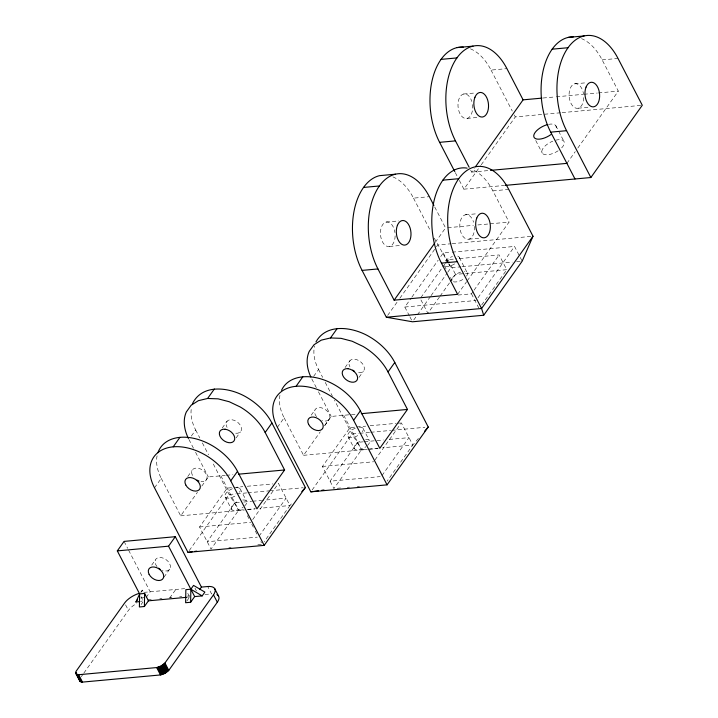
<?xml version="1.0" encoding="UTF-8"?>
<svg xmlns="http://www.w3.org/2000/svg" width="718" height="718" viewBox="0 0 718 718"><rect width="100%" height="100%" fill="white"/><g stroke="black" fill="none" stroke-linecap="round" stroke-linejoin="round"><path stroke-width="0.54" stroke-dasharray="3.59 2.69" d="M141.392 592.126L142.317 590.115L143.268 591.955M81.287 676.697L83.225 673.969M83.871 673.062L128.441 610.381A15.572 7.117 -27.4 0 1 136.869 603.344M154.514 487.818L161.254 478.341A47.478 31.529 35.4 0 1 157.305 454.799M191.383 436.014L195.682 429.983A47.478 31.529 35.4 0 1 191.491 407.492M187.748 476.537L192.038 470.514M222.239 428.018L227.148 421.116M161.254 478.341L180.694 515.838L197.423 492.324M201.812 486.068L208.364 476.958L225.255 475.406M236.15 437.881L240.44 431.85M151.722 565.084L155.402 559.914M140.692 592.386L142.317 590.115M141.123 604.529L142.855 602.097M146.14 597.484L150.188 591.794L128.163 549.306M243.16 509.816L238.699 510.229L211.029 549.108L199.559 526.985L227.229 488.105L242.828 486.669M163.946 577.2L170.085 568.584M189.247 550.553L229.132 494.514L235.755 493.912M277.39 427.291L284.131 417.822A47.478 31.529 35.4 0 1 279.939 395.331M313.64 376.358L318.55 369.456A47.478 31.529 35.4 0 1 314.592 345.914M470.658 170.157L471.663 172.105L474.239 168.497M169.672 598.067L175.802 589.451M459.332 180.389L463.891 189.175L480.602 165.687M481.24 164.79L515.318 116.917L560.982 112.726M345.107 367.49L350.016 360.598M311.226 415.157L314.906 409.987M435.279 242.361L445.564 227.911L434.435 206.443M387.639 315.426L397.278 301.874M399.854 298.266L435.853 247.683M436.49 246.786L437.783 244.973L451.066 243.761M186.788 601.101L189.094 597.852M252.727 519.572L278.467 483.402L289.937 505.526L264.197 541.695M409.413 315.875L404.826 307.026L411.243 298.024M411.881 297.117L438.168 260.185M440.735 256.577L443.302 252.978L451.092 252.26M324.68 425.55L329.58 418.657M359.018 377.363L363.308 371.332M284.131 417.822L303.561 455.311L320.291 431.805M324.796 425.478L331.231 416.431L355.814 414.178M420.874 297.62L442.108 267.787M442.746 266.881L444.684 264.17M445.322 263.264L447.897 259.647L456.81 258.83M259.09 536.131L286.114 498.157L262.725 500.302M413.756 319.977L430.432 296.552M431.069 295.654L447.099 273.136M447.736 272.23L450.949 267.733L460.965 266.809M439.452 297.001L427.874 313.272L420.227 298.526M440.098 296.094L449.755 282.533M450.392 281.635L455.544 274.402L506.782 269.699L499.136 254.944L457.922 258.731M378.278 448.176L361.567 449.71L333.897 488.581L322.427 466.458L350.097 427.578L355.67 427.066M312.115 490.035L351.999 433.995L358.632 433.385M457.617 294.344L466.619 281.698M467.265 280.792L509.044 222.086L492.862 190.862A59.307 35.092 84.8 0 0 472.256 169.601M458.102 295.053L471.466 293.824L473.395 291.113M474.042 290.207L499.136 254.944M566.897 163.372L575.253 151.633M577.828 148.016L618.324 91.114L602.142 59.89A59.307 35.092 84.8 0 0 581.535 38.628M477.991 297.791L514.537 246.445L522.183 261.19L516.619 261.702M481.688 304.962L506.782 269.699M374.958 459.951L401.344 422.884L412.814 445.007L387.074 481.177M381.958 475.603L408.991 437.63L387.819 439.569M466.494 276.107L466.942 275.506A8.562 3.913 -27.4 0 0 464.358 271.485M291.346 503.892L289.937 505.526L259.862 508.29M418.414 438.456L412.814 445.007L382.739 447.763M470.434 48.824A59.307 35.092 84.8 0 1 491.04 70.086L506.908 68.623M602.142 59.89L618.01 58.436M463.622 94.013L475.262 92.945M574.723 83.826L586.364 82.758M543.023 98.016L555.202 96.903M556.315 96.804L582.89 94.363M583.994 94.264L597.286 93.044M598.39 92.945L618.324 91.114M467.023 118.407L477.605 117.438M578.125 108.212L589.765 107.144M562.095 112.627L642.287 105.268M471.663 172.105L489.38 170.48M463.891 189.175L503.883 185.504M392.899 176.879A59.307 35.092 84.8 0 1 413.505 198.141L429.373 196.687M492.862 190.862L508.739 189.408M386.096 222.077L398.786 220.911M465.452 214.799L477.093 213.731M447.79 227.705L473.404 225.353M477.856 224.949L489.003 223.926M490.116 223.819L509.044 222.086M389.488 246.462L400.07 245.493M468.845 239.184L480.486 238.116M452.178 243.653L533.007 236.24M452.205 252.162L514.537 246.445M462.078 266.71L512.167 262.115M404.826 307.026L476.061 300.492M356.783 426.968L365.695 426.151M370.147 425.738L395.771 423.387M396.883 423.288L401.344 422.884M359.736 433.286L369.68 432.371M370.784 432.272L390.673 430.45M391.777 430.342L424.921 427.309M363.317 441.821L357.743 442.333L330.074 481.213L380.199 476.608M364.43 441.723L383.367 439.981M303.561 455.311L367.302 449.468M369.384 449.28L377.713 448.508M226.358 475.307L232.946 474.697M322.427 466.458L373.674 461.755M247.279 486.265L272.903 483.914M236.859 493.805L246.804 492.898M247.916 492.79L268.9 490.87M270.013 490.771L303.158 487.728M337.245 488.276L340.583 487.971M347.27 487.36L349.495 487.154M357.295 486.436L359.521 486.239M239.336 502.447L234.876 502.851L207.206 541.731L257.331 537.136M243.788 502.035L251.587 501.317M252.7 501.218L261.612 500.401M247.611 509.412L255.411 508.694M180.694 515.838L244.425 509.986M247.557 509.699L254.845 509.035M199.559 526.985L250.797 522.282M228.854 547.475L231.079 547.269M257.816 544.818L262.267 544.406L260.84 541.641M143.86 592.377L184.714 588.634M140.782 597.977L143.995 597.681M147.684 599.754L152.09 599.35M159.8 598.641L162.008 598.435M169.717 597.735L171.916 597.529M179.626 596.82L181.833 596.622M187.335 596.12L189.543 595.913M204.962 594.495L211.568 593.894L207.744 586.516M187.506 597.241L189.678 597.035M358.596 372.696L360.463 372.687A8.562 5.69 35.4 0 0 363.82 365.929A8.562 5.69 35.4 0 0 354.737 359.224L352.87 359.233A8.562 5.69 35.4 0 0 349.944 366.889M235.728 433.223L237.595 433.214A8.562 5.69 35.4 0 0 240.952 426.447A8.562 5.69 35.4 0 0 231.869 419.752L229.993 419.761A8.562 5.69 35.4 0 0 227.076 427.407M448.203 262.985L434.237 238.143M448.75 263.937L450.949 267.733L448.903 263.793M555.777 125.65L563.872 141.267M535.727 140.495L542.305 153.176M491.04 70.086L512.275 111.066M514.303 114.961L515.318 116.917M455.293 172.589L458.829 179.419M459.323 257.511L467.409 273.118M471.466 293.824L479.112 308.578M447.897 259.647L455.544 274.402M443.302 252.978L448.4 262.815M413.505 198.141L430.701 231.313M444.361 265.723L446.39 269.618M450.437 277.426L451.954 280.352A8.562 3.913 -27.4 0 1 452.43 277.965L453.426 276.601A8.562 3.913 -27.4 0 1 460.597 272.122M409.924 316.862L412.473 321.781M363.003 428.242L369.366 440.538M343.734 415.291L361.567 449.71L351.999 433.995L334.498 400.24M318.55 369.456L322.66 377.399M325.236 382.371L332.443 396.264M348.033 436.508L354.396 448.804A8.562 3.913 -27.4 0 0 365.983 446.731M311.8 378.942L316.405 387.819M318.442 391.768L331.231 416.431M240.126 488.77L246.498 501.056M247.369 515.659L248.841 518.495M251.821 524.248L253.346 527.2M255.393 531.132L256.918 534.084M220.857 475.81L238.699 510.229L229.132 494.514L212.142 461.755M195.682 429.983L199.792 437.926M202.368 442.889L208.543 454.799M225.156 497.035L231.528 509.322A8.562 3.913 -27.4 0 0 243.115 507.249M188.933 439.461L193.528 448.346M195.574 452.286L208.364 476.958M194.982 588.177L196.418 590.941M187.766 593.355L189.202 596.12M124.061 541.399L127.642 548.319M141.042 596.667L142.478 599.44M125.569 604.852L128.441 610.381M140.531 601.594A15.572 7.117 -27.4 0 1 142.388 600.912M157.009 566.61A8.562 5.69 35.4 0 1 159.234 557.491A8.562 5.69 35.4 0 1 170.292 565.389A8.562 5.69 35.4 0 1 162.34 570.415M242.729 499.979A8.562 3.913 -27.4 0 1 244.694 505.93M231.528 509.322A8.562 3.913 -27.4 0 1 238.798 500.993M236.357 487.684A8.562 3.913 -27.4 0 1 239.516 492.27M234.885 496.138A8.562 3.913 -27.4 0 1 224.931 496.578A8.562 3.913 -27.4 0 1 232.426 488.698M192.505 475.478A8.562 5.69 35.4 0 1 196.481 468.055A8.562 5.69 35.4 0 1 206.757 475.397A8.562 5.69 35.4 0 1 200.977 481.536M365.597 439.452A8.562 3.913 -27.4 0 1 367.562 445.411M354.396 448.804A8.562 3.913 -27.4 0 1 361.666 440.466M359.224 427.165A8.562 3.913 -27.4 0 1 362.384 431.742M357.752 435.62A8.562 3.913 -27.4 0 1 347.799 436.05A8.562 3.913 -27.4 0 1 355.293 428.179M316.512 416.682A8.562 5.69 35.4 0 1 318.738 407.564A8.562 5.69 35.4 0 1 329.786 415.462A8.562 5.69 35.4 0 1 321.844 420.497M395.142 235.845A12.341 7.297 84.8 0 1 384.489 244.667A12.341 7.297 84.8 0 1 383.224 223.908A12.341 7.297 84.8 0 1 394.945 232.632M474.427 226.421A12.341 7.297 84.8 0 1 465.246 238.502A12.341 7.297 84.8 0 1 461.378 218.443A12.341 7.297 84.8 0 1 473.62 222.257M457.725 256.084A8.562 3.913 -27.4 0 1 458.847 259.898M454.673 263.865A8.562 3.913 -27.4 0 1 448.696 266.234L446.919 266.378A8.562 3.913 -27.4 0 1 444.415 265.606M445.331 260.993A8.562 3.913 -27.4 0 1 452.511 256.505M462.769 279.481A8.562 3.913 -27.4 0 1 456.792 281.842L455.006 281.986A8.562 3.913 -27.4 0 1 452.502 281.214M472.48 104.577A12.341 7.297 84.8 0 1 463.837 117.949A12.341 7.297 84.8 0 1 459.421 97.926A12.341 7.297 84.8 0 1 471.798 101.471M583.779 97.594A12.341 7.297 84.8 0 1 573.126 106.417A12.341 7.297 84.8 0 1 571.86 85.657A12.341 7.297 84.8 0 1 583.581 94.381M548.543 124.367A12.341 5.636 -27.4 0 1 555.947 128.791M555.687 140.198A12.341 5.636 -27.4 0 1 561.27 148.285M558.137 150.789A12.341 5.636 -27.4 0 1 542.171 152.97A12.341 5.636 -27.4 0 1 552.77 141.168"/><path stroke-width="1.08" d="M199.685 589.532L201.426 587.1L175.3 536.696L124.061 541.399L117.312 550.885L139.615 593.903L139.391 606.97L144.39 606.513L144.614 593.445L139.615 593.903L135.935 601.971L139.148 601.675M190.629 602.267L190.853 589.209L193.555 585.412L204.872 592.099L202.171 595.895L194.677 596.577L190.629 602.267L185.63 602.725L185.854 589.666L190.853 589.209L202.171 595.895M201.426 587.1L207.744 586.516A15.572 7.117 -27.4 0 1 213.497 594.854L164.952 662.992L161.227 665.891L156.668 667.569L78.648 674.723L76.332 674.058L75.713 672.82L76.171 671.133L124.618 603.003A15.572 7.117 -27.4 0 1 138.565 593.535M79.572 679.668L80.156 681.436L82.471 682.1L160.491 674.947L165.05 673.269L168.775 670.37L217.321 602.231A15.572 7.117 -27.4 0 0 216.917 594.594M442.871 180.155L458.748 178.701A59.307 35.092 84.8 0 1 508.739 189.408L533.007 236.24L522.183 261.19L483.708 315.247L412.473 321.781L386.356 317.23L362.078 270.399A59.307 35.092 84.8 0 1 379.625 175.65L395.492 174.187M192.325 404.387A47.478 31.529 35.4 0 1 193.097 402.448C203.876 382.963 230.99 387.765 247.01 397.503A47.478 31.529 35.4 0 1 271.916 422.992L305.365 487.522L264.197 545.366L187.963 552.357L154.514 487.818A47.478 31.529 35.4 0 1 173.2 446.829L179.94 437.352M188.439 438.492A47.478 31.529 35.4 0 1 186.348 411.926L191.159 405.248L198.41 400.662L207.61 398.472L214.359 388.994M117.312 550.885L168.55 546.183L175.3 536.696M135.935 601.971L137.56 599.692M315.965 341.93C326.744 322.436 353.857 327.246 369.878 336.984A47.478 31.529 35.4 0 1 394.783 362.464L428.233 427.004L387.065 484.847L310.831 491.839L277.39 427.291A47.478 31.529 35.4 0 1 296.067 386.302L302.808 376.833M310.84 376.986A47.478 31.529 35.4 0 1 309.225 351.407L314.026 344.73L321.278 340.135L330.477 337.954L337.227 328.476M264.197 545.366L230.747 480.818L237.496 471.349A47.478 31.529 35.4 0 0 194.623 438.527A47.478 31.529 35.4 0 0 157.906 452.744M237.496 471.349L256.927 508.838L284.597 469.967L265.166 432.469L271.916 422.992M144.39 606.513L148.438 600.822L186.42 597.34M475.522 166.684L523.09 99.847L541.919 98.124M363.514 187.434L379.382 185.98A59.307 35.092 84.8 0 0 377.946 268.945L394.128 300.169L434.632 243.267M387.065 484.847L353.624 420.299L360.364 410.831A47.478 31.529 35.4 0 0 318.873 378.35A47.478 31.529 35.4 0 0 281.546 390.287M360.364 410.831L379.795 448.319L407.465 409.439L388.034 371.951L394.783 362.464M533.007 236.24L481.581 308.498L386.356 317.23M504.996 185.406L590.86 177.525L642.287 105.268L618.01 58.436A59.307 35.092 84.8 0 0 568.019 47.729L552.151 49.183M301.856 491.615L305.365 487.522M424.724 431.096L428.233 427.004M310.831 491.839L318.523 490.753M321.817 490.286L324.015 489.981M187.963 552.357L192.352 551.738M194.551 551.433L196.75 551.119M457.16 47.585L473.027 46.131M568.261 37.399L584.129 35.936M441.049 59.379L456.917 57.925A59.307 35.092 84.8 0 1 506.908 68.623L523.09 99.847M463.263 47.11A59.307 35.092 84.8 0 0 432.46 79.025A59.307 35.092 84.8 0 0 439.613 142.335L455.481 140.881L469.141 167.231M573.332 36.869A59.307 35.092 84.8 0 0 543.373 69.61A59.307 35.092 84.8 0 0 550.715 132.148L566.583 130.694L590.86 177.525M490.493 170.381L566.897 163.372M362.078 270.399L377.946 268.945M467.149 168.138A59.307 35.092 84.8 0 0 434.677 198.294A59.307 35.092 84.8 0 0 441.435 263.12L457.303 261.666L481.581 308.498L483.708 315.247M394.128 300.169L457.617 294.344L441.435 263.12M361.316 413.676L407.465 409.439M238.439 474.194L284.597 469.967M330.477 337.954L341.005 338.331L352.143 341.229L363.129 346.462A47.478 31.529 35.4 0 1 388.034 371.951M207.61 398.472L218.137 398.849L229.275 401.748L240.261 406.989A47.478 31.529 35.4 0 1 265.166 432.469M550.715 132.148L574.992 178.979M439.613 142.335L454.781 171.611M433.923 205.465L429.373 196.687A59.307 35.092 84.8 0 0 379.382 185.98M214.61 588.482L218.434 595.859M213.497 594.854L217.321 602.231M168.55 546.183L194.677 596.577M144.614 593.445L148.438 600.822M164.952 662.992L168.775 670.37M164.359 663.611L168.183 670.989M163.677 664.231L167.5 671.599M162.923 664.814L166.747 672.192M162.097 665.371L165.921 672.748M161.227 665.891L165.05 673.269M160.32 666.358L164.144 673.726M159.396 666.762L163.219 674.139M158.472 667.103L162.295 674.48M157.556 667.372L161.379 674.749M156.668 667.569L160.491 674.947M78.648 674.723L82.471 682.1M77.93 674.678L81.753 682.055M77.302 674.552L81.125 681.92M75.749 672.29L80.587 681.714M75.713 672.82L80.156 681.436M75.803 673.287L79.833 681.086M160.356 569.473A8.562 5.69 35.4 0 1 158.543 568.171M173.2 446.829A47.478 31.529 35.4 0 1 230.747 480.818M198.976 481.015A8.562 5.69 35.4 0 1 196.992 480.073M296.067 386.302A47.478 31.529 35.4 0 1 353.624 420.299M354.602 371.377A8.562 5.69 35.4 0 1 352.744 370.129M457.303 261.666A59.307 35.092 84.8 0 1 458.748 178.701M455.481 140.881A59.307 35.092 84.8 0 1 456.917 57.925M566.583 130.694A59.307 35.092 84.8 0 1 568.019 47.729M550.894 134.58A12.341 5.636 -27.4 0 1 533.878 136.905A12.341 5.636 -27.4 0 1 547.601 124.582M347.988 368.711L346.121 368.72A8.562 5.69 35.4 0 0 342.764 375.478A8.562 5.69 35.4 0 0 351.847 382.182L353.714 382.173A8.562 5.69 35.4 0 0 357.07 375.406A8.562 5.69 35.4 0 0 347.988 368.711M225.12 429.229L223.244 429.238A8.562 5.69 35.4 0 0 219.887 436.005A8.562 5.69 35.4 0 0 228.979 442.701L230.846 442.692A8.562 5.69 35.4 0 0 234.203 435.934A8.562 5.69 35.4 0 0 225.12 429.229M149.12 574.364A8.562 5.69 35.4 0 0 162.465 579.273A8.562 5.69 35.4 0 0 156.398 567.561A8.562 5.69 35.4 0 0 149.12 574.364M185.756 484.946A8.562 5.69 35.4 0 0 199.101 489.855A8.562 5.69 35.4 0 0 193.034 478.152A8.562 5.69 35.4 0 0 185.756 484.946M308.632 424.428A8.562 5.69 35.4 0 0 321.978 429.337A8.562 5.69 35.4 0 0 315.902 417.625A8.562 5.69 35.4 0 0 308.632 424.428M476.761 218.075A12.341 7.297 84.8 0 0 482.81 237.739A12.341 7.297 84.8 0 0 489.496 220.794A12.341 7.297 84.8 0 0 476.761 218.075M397.404 225.353A12.341 7.297 84.8 0 0 403.453 245.017A12.341 7.297 84.8 0 0 410.131 228.073A12.341 7.297 84.8 0 0 397.404 225.353M586.041 87.102A12.341 7.297 84.8 0 0 592.09 106.767A12.341 7.297 84.8 0 0 598.767 89.822A12.341 7.297 84.8 0 0 586.041 87.102M474.93 97.289A12.341 7.297 84.8 0 0 480.988 116.953A12.341 7.297 84.8 0 0 487.666 100.017A12.341 7.297 84.8 0 0 474.93 97.289"/></g></svg>
